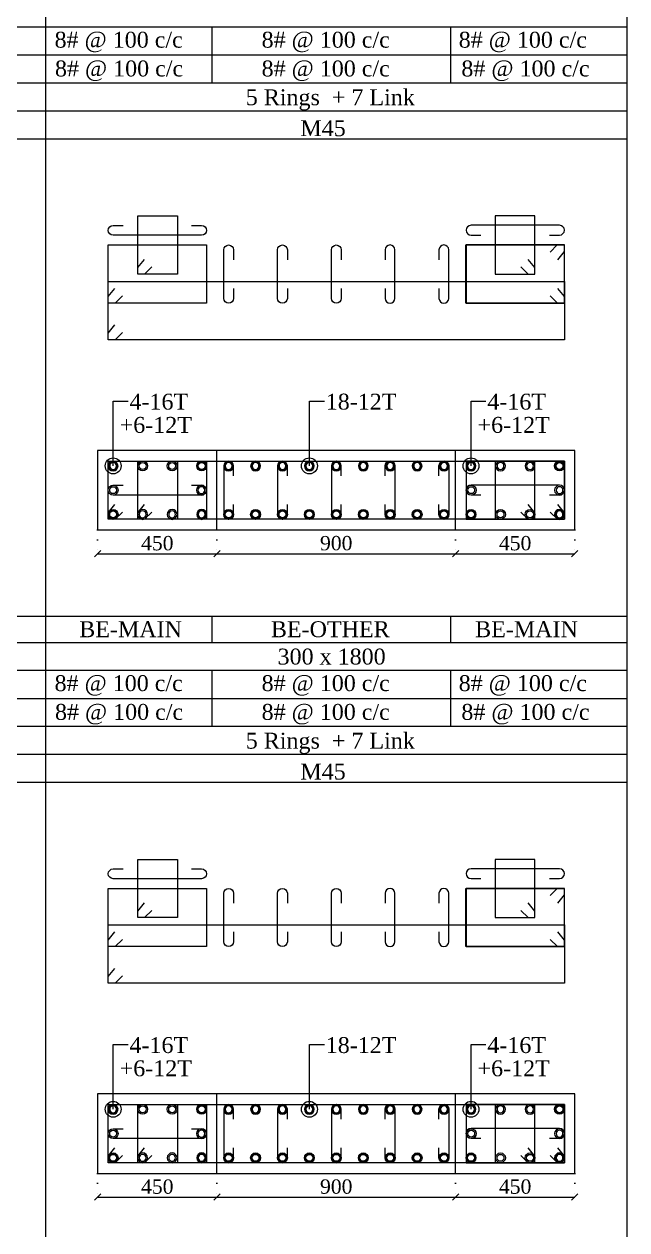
# Model space of a CAD drawing. Header units: millimetres. Extents: x 303 to 27724, y 300 to 68956.
# Drawn here: x 25450 to 27724, y 25990 to 30540 of the extents above; entities that cross this region are included whole.
import ezdxf

# ---------------------------------------------------------------- set-up
doc = ezdxf.new("R2010")
doc.units = ezdxf.units.MM
doc.linetypes.add('( Hidden )', pattern=[0.375, 0.25, -0.125])
doc.linetypes.add('DOT2', pattern=[0.125, 0, -0.125])
doc.layers.get('Defpoints').update_dxf_attribs({"lineweight": 0})
for name, color, linetype, lineweight in [('S-COL. STEEL DIA', 1, 'Continuous', 9), ('S-DIM FOOTING', 7, 'Continuous', 0), ('S-SECTION', 5, 'Continuous', 0), ('S-SECTION MARK', 7, 'Continuous', 0), ('S-SHEET', 7, 'Continuous', 0), ('S-STEEL', 1, 'Continuous', 9), ('S-STEEL-1', 1, 'Continuous', 0), ('S-STEEL-1 C.S.', 106, 'Continuous', 0), ('S-TEXT', 7, 'Continuous', 0)]:
    doc.layers.add(name, color=color, linetype=linetype, lineweight=lineweight)
doc.styles.add('AR', font='ARIALUNI.TTF', dxfattribs={"width": 0.8})
doc.styles.add('S-ROMANS', font='times.ttf')
doc.styles.add('TEXT', font='times.ttf')
doc.dimstyles.new('100', dxfattribs={"dimtxt": 180, "dimasz": 80, "dimexe": 0.18, "dimexo": 0.0625, "dimgap": 1, "dimtad": 1, "dimdec": 0, "dimzin": 0, "dimdsep": 46, "dimtxsty": 'AR', "dimblk": 'DOT', "dimcen": 0.09, "dimse1": 1, "dimse2": 1, "dimclrd": 50, "dimclrt": 256, "dimadec": 0, "dimazin": 0, "dimtfac": 1, "dimtdec": 0, "dimtix": 1, "dimtofl": 0, "dimtmove": 2, "dimatfit": 0, "dimfxl": 1, "dimtolj": 1, "dimtzin": 0, "dimlwd": -1, "dimarcsym": 0})
doc.dimstyles.new('SETU', dxfattribs={"dimtxt": 230, "dimasz": 0.2, "dimexe": 0.1, "dimexo": 0.1, "dimgap": 0.05, "dimtad": 1, "dimdec": 0, "dimzin": 0, "dimdsep": 46, "dimtxsty": 'TEXT', "dimblk": 'OBLIQUE', "dimcen": 0.09, "dimdle": 0.1, "dimclrd": 4, "dimclre": 256, "dimclrt": 256, "dimadec": 1, "dimazin": 0, "dimtfac": 1, "dimtdec": 0, "dimtix": 1, "dimtofl": 0, "dimtmove": 2, "dimatfit": 0, "dimfxl": 1, "dimtolj": 1, "dimtzin": 0, "dimlwd": -1, "dimlwe": -1, "dimarcsym": 1})

# ---------------------------------------------------------------- blocks, each defined once
blk = doc.blocks.new('*U4')
at = {"layer": 'S-COL. STEEL DIA'}
h = blk.add_hatch(color=256, dxfattribs=at)
h.dxf.hatch_style = 1
h.paths.add_polyline_path([(-18.5, 0, 1), (18.5, 0, 1)])
h.paths.add_polyline_path([(13, 0, -1), (-13, 0, -1)], flags=16)
at = {"layer": 'S-COL. STEEL DIA', "lineweight": 5}
for radius in [18.5, 13]:
    blk.add_circle((0, 0), radius, dxfattribs=at)
blk = doc.blocks.new('*U6')
at = {"layer": 'S-COL. STEEL DIA', "lineweight": 5}
for radius in [18.5, 13, 13]:
    blk.add_circle((0, 0), radius, dxfattribs=at)
blk = doc.blocks.new('_Oblique')
at = {"color": 0, "linetype": 'ByBlock', "lineweight": -2}
blk.add_line((-0.5, -0.5), (0.5, 0.5), dxfattribs=at)
blk = doc.blocks.new('*D2361')
at = {"layer": 'Defpoints', "color": 0}
for p in [(25727.7, 26203.1), (26177.7, 26203.1), (26177.7, 26113.3)]:
    blk.add_point(p, dxfattribs=at)
at = {"layer": 'S-DIM FOOTING', "linetype": 'DOT2', "ltscale": 300}
for p, q in [((25727.7, 26203), (25727.7, 26113.1)), ((26177.7, 26203), (26177.7, 26113.1))]:
    blk.add_line(p, q, dxfattribs=at)
at = {"layer": 'S-DIM FOOTING', "ltscale": 300}
blk.add_line((25727.6, 26113.3), (26177.8, 26113.3), dxfattribs=at)
at = {"layer": 'S-DIM FOOTING', "linetype": 'ByBlock', "xscale": 24, "yscale": 24, "zscale": 24, "rotation": 180}
blk.add_blockref('_Oblique', (25727.7, 26113.3), dxfattribs=at)
at = {"layer": 'S-DIM FOOTING', "linetype": 'ByBlock', "xscale": 24, "yscale": 24, "zscale": 24}
blk.add_blockref('_Oblique', (26177.7, 26113.3), dxfattribs=at)
at = {"layer": 'S-DIM FOOTING', "insert": (25952.7, 26152.7), "char_height": 54, "attachment_point": 5, "style": 'TEXT'}
blk.add_mtext('\\A1;450', dxfattribs=at)
blk = doc.blocks.new('*D2362')
at = {"layer": 'Defpoints', "color": 0}
for p in [(26177.7, 26203.1), (27077.7, 26203.1), (27077.7, 26113.3)]:
    blk.add_point(p, dxfattribs=at)
at = {"layer": 'S-DIM FOOTING', "linetype": 'DOT2', "ltscale": 300}
for p, q in [((26177.7, 26203), (26177.7, 26113.1)), ((27077.7, 26203), (27077.7, 26113.1))]:
    blk.add_line(p, q, dxfattribs=at)
at = {"layer": 'S-DIM FOOTING', "ltscale": 300}
blk.add_line((26177.6, 26113.3), (27077.8, 26113.3), dxfattribs=at)
at = {"layer": 'S-DIM FOOTING', "linetype": 'ByBlock', "xscale": 24, "yscale": 24, "zscale": 24, "rotation": 180}
blk.add_blockref('_Oblique', (26177.7, 26113.3), dxfattribs=at)
at = {"layer": 'S-DIM FOOTING', "linetype": 'ByBlock', "xscale": 24, "yscale": 24, "zscale": 24}
blk.add_blockref('_Oblique', (27077.7, 26113.3), dxfattribs=at)
at = {"layer": 'S-DIM FOOTING', "insert": (26627.7, 26152.8), "char_height": 54, "attachment_point": 5, "style": 'TEXT'}
blk.add_mtext('\\A1;900', dxfattribs=at)
blk = doc.blocks.new('*D2363')
at = {"layer": 'Defpoints', "color": 0}
for p in [(27077.7, 26203.1), (27527.7, 26203.1), (27527.7, 26113.3)]:
    blk.add_point(p, dxfattribs=at)
at = {"layer": 'S-DIM FOOTING', "linetype": 'DOT2', "ltscale": 300}
for p, q in [((27077.7, 26203), (27077.7, 26113.1)), ((27527.7, 26203), (27527.7, 26113.1))]:
    blk.add_line(p, q, dxfattribs=at)
at = {"layer": 'S-DIM FOOTING', "ltscale": 300}
blk.add_line((27077.6, 26113.3), (27527.8, 26113.3), dxfattribs=at)
at = {"layer": 'S-DIM FOOTING', "linetype": 'ByBlock', "xscale": 24, "yscale": 24, "zscale": 24, "rotation": 180}
blk.add_blockref('_Oblique', (27077.7, 26113.3), dxfattribs=at)
at = {"layer": 'S-DIM FOOTING', "linetype": 'ByBlock', "xscale": 24, "yscale": 24, "zscale": 24}
blk.add_blockref('_Oblique', (27527.7, 26113.3), dxfattribs=at)
at = {"layer": 'S-DIM FOOTING', "insert": (27302.7, 26152.7), "char_height": 54, "attachment_point": 5, "style": 'TEXT'}
blk.add_mtext('\\A1;450', dxfattribs=at)
blk = doc.blocks.new('_Dot')
at = {"linetype": 'ByBlock', "lineweight": -2}
blk.add_line((-0.5, 0), (-1, 0), dxfattribs=at)
at = {"linetype": 'ByBlock', "const_width": 0.5}
blk.add_lwpolyline([(-0.25, 0, 1), (0.25, 0, 1)], format="xyb", close=True, dxfattribs=at)
blk = doc.blocks.new('*D2364')
at = {"layer": 'Defpoints', "color": 0}
for p in [(25727.7, 28631.2), (26177.7, 28631.2), (26177.7, 28541.3)]:
    blk.add_point(p, dxfattribs=at)
at = {"layer": 'S-DIM FOOTING', "linetype": 'DOT2', "ltscale": 300}
for p, q in [((25727.7, 28631.1), (25727.7, 28541.2)), ((26177.7, 28631.1), (26177.7, 28541.2))]:
    blk.add_line(p, q, dxfattribs=at)
at = {"layer": 'S-DIM FOOTING', "ltscale": 300}
blk.add_line((25727.6, 28541.3), (26177.8, 28541.3), dxfattribs=at)
at = {"layer": 'S-DIM FOOTING', "linetype": 'ByBlock', "xscale": 24, "yscale": 24, "zscale": 24, "rotation": 180}
blk.add_blockref('_Oblique', (25727.7, 28541.3), dxfattribs=at)
at = {"layer": 'S-DIM FOOTING', "linetype": 'ByBlock', "xscale": 24, "yscale": 24, "zscale": 24}
blk.add_blockref('_Oblique', (26177.7, 28541.3), dxfattribs=at)
at = {"layer": 'S-DIM FOOTING', "insert": (25952.7, 28580.8), "char_height": 54, "attachment_point": 5, "style": 'TEXT'}
blk.add_mtext('\\A1;450', dxfattribs=at)
blk = doc.blocks.new('*D2365')
at = {"layer": 'Defpoints', "color": 0}
for p in [(26177.7, 28631.2), (27077.7, 28631.2), (27077.7, 28541.3)]:
    blk.add_point(p, dxfattribs=at)
at = {"layer": 'S-DIM FOOTING', "linetype": 'DOT2', "ltscale": 300}
for p, q in [((26177.7, 28631.1), (26177.7, 28541.2)), ((27077.7, 28631.1), (27077.7, 28541.2))]:
    blk.add_line(p, q, dxfattribs=at)
at = {"layer": 'S-DIM FOOTING', "ltscale": 300}
blk.add_line((26177.6, 28541.3), (27077.8, 28541.3), dxfattribs=at)
at = {"layer": 'S-DIM FOOTING', "linetype": 'ByBlock', "xscale": 24, "yscale": 24, "zscale": 24, "rotation": 180}
blk.add_blockref('_Oblique', (26177.7, 28541.3), dxfattribs=at)
at = {"layer": 'S-DIM FOOTING', "linetype": 'ByBlock', "xscale": 24, "yscale": 24, "zscale": 24}
blk.add_blockref('_Oblique', (27077.7, 28541.3), dxfattribs=at)
at = {"layer": 'S-DIM FOOTING', "insert": (26627.7, 28580.9), "char_height": 54, "attachment_point": 5, "style": 'TEXT'}
blk.add_mtext('\\A1;900', dxfattribs=at)
blk = doc.blocks.new('*D2366')
at = {"layer": 'Defpoints', "color": 0}
for p in [(27077.7, 28631.2), (27527.7, 28631.2), (27527.7, 28541.3)]:
    blk.add_point(p, dxfattribs=at)
at = {"layer": 'S-DIM FOOTING', "linetype": 'DOT2', "ltscale": 300}
for p, q in [((27077.7, 28631.1), (27077.7, 28541.2)), ((27527.7, 28631.1), (27527.7, 28541.2))]:
    blk.add_line(p, q, dxfattribs=at)
at = {"layer": 'S-DIM FOOTING', "ltscale": 300}
blk.add_line((27077.6, 28541.3), (27527.8, 28541.3), dxfattribs=at)
at = {"layer": 'S-DIM FOOTING', "linetype": 'ByBlock', "xscale": 24, "yscale": 24, "zscale": 24, "rotation": 180}
blk.add_blockref('_Oblique', (27077.7, 28541.3), dxfattribs=at)
at = {"layer": 'S-DIM FOOTING', "linetype": 'ByBlock', "xscale": 24, "yscale": 24, "zscale": 24}
blk.add_blockref('_Oblique', (27527.7, 28541.3), dxfattribs=at)
at = {"layer": 'S-DIM FOOTING', "insert": (27302.7, 28580.8), "char_height": 54, "attachment_point": 5, "style": 'TEXT'}
blk.add_mtext('\\A1;450', dxfattribs=at)

msp = doc.modelspace()

# ---------------------------------------------------------------- linework, layer by layer
at = {"layer": 'S-SECTION'}
for points, elevation in [([(27527.7, 28631.2), (27527.7, 28931.2), (25727.7, 28931.2), (25727.7, 28631.2)], 8.4), ([(27527.7, 26203.1), (27527.7, 26503.1), (25727.7, 26503.1), (25727.7, 26203.1)], 2)]:
    msp.add_lwpolyline(points, close=True, dxfattribs=dict(at, elevation=elevation))
at = {"layer": 'S-SHEET'}
for p, q in [((25530.5, 68956, 4.6), (25530.5, 299.8, 5.1)), ((27724.1, 68956, 5.4), (27724.1, 299.8, 6)), ((303, 30529.5, -0.7), (27724.1, 30529.5, -0.7)), ((303, 30529.5, -0.7), (27724.1, 30529.5, -0.7)), ((26158.2, 30529.5, -0.6), (26158.2, 30318.2, -0.6)), ((27058.2, 30529.5, -0.6), (27058.2, 30318.2, -0.6)), ((303, 30423.7, -0.7), (27724.1, 30423.7, -0.7)), ((303, 30318.2, -0.7), (27724.1, 30318.2, -0.7)), ((303, 30212.7, -0.7), (27724.1, 30212.7, -0.7)), ((303, 28306.2, 7.4), (27724.1, 28306.2, 7.4)), ((26158.2, 28306.2, -0.6), (26158.2, 28206.7, -0.6)), ((27058.2, 28306.2, -0.6), (27058.2, 28206.7, -0.6)), ((303, 28206.7, -0.6), (27724.1, 28206.7, -0.6)), ((303, 28101.4, -0.6), (27724.1, 28101.4, -0.6)), ((303, 28101.4, -0.6), (27724.1, 28101.4, -0.6)), ((26158.2, 28101.4, -0.6), (26158.2, 27890.1, -0.6)), ((27058.2, 28101.4, -0.6), (27058.2, 27890.1, -0.6)), ((303, 27995.6, -0.6), (27724.1, 27995.6, -0.6)), ((303, 27890.1, -0.6), (27724.1, 27890.1, -0.6)), ((303, 27784.6, -0.6), (27724.1, 27784.6, -0.6))]:
    msp.add_line(p, q, dxfattribs=at)
at = {"layer": 'S-SHEET', "color": 0}
for p, q in [((303, 30107.2, -0.7), (27724.1, 30107.2, -0.7)), ((303, 27679.1, -0.6), (27724.1, 27679.1, -0.6))]:
    msp.add_line(p, q, dxfattribs=at)
at = {"layer": 'S-STEEL', "color": 3}
for points, elevation in [([(26082.3, 29779.8), (26120, 29779.8, -1), (26120, 29742.9), (25786.1, 29742.9, -1), (25786.1, 29779.8), (25823.4, 29779.8)], 8.4), ([(27432.3, 29743.8), (27470, 29743.8, 1), (27470, 29780.7), (27136.1, 29780.7, 1), (27136.1, 29743.8), (27173.4, 29743.8)], 8.4), ([(26240.1, 29542.8), (26240.1, 29505, -1), (26203.2, 29505), (26203.2, 29688.1, -1), (26240.1, 29688.1), (26240.1, 29650.9)], 8.4), ([(26443.3, 29542.8), (26443.3, 29505, -1), (26406.4, 29505), (26406.4, 29688.1, -1), (26443.3, 29688.1), (26443.3, 29650.9)], 8.4), ([(26646.5, 29542.8), (26646.5, 29505, -1), (26609.6, 29505), (26609.6, 29688.1, -1), (26646.5, 29688.1), (26646.5, 29650.9)], 8.4), ([(26812.1, 29542.8), (26812.1, 29505, 1), (26849, 29505), (26849, 29688.1, 1), (26812.1, 29688.1), (26812.1, 29650.9)], 8.4), ([(27015.3, 29542.8), (27015.3, 29505, 1), (27052.2, 29505), (27052.2, 29688.1, 1), (27015.3, 29688.1), (27015.3, 29650.9)], 8.4), ([(26240.1, 28835), (26240.1, 28872.7, 1), (26203.2, 28872.7), (26203.2, 28689.6, 1), (26240.1, 28689.6), (26240.1, 28726.9)], 8.4), ([(26443.3, 28835), (26443.3, 28872.7, 1), (26406.4, 28872.7), (26406.4, 28689.6, 1), (26443.3, 28689.6), (26443.3, 28726.9)], 8.4), ([(26646.5, 28835), (26646.5, 28872.7, 1), (26609.6, 28872.7), (26609.6, 28689.6, 1), (26646.5, 28689.6), (26646.5, 28726.9)], 8.4), ([(26812.1, 28835), (26812.1, 28872.7, -1), (26849, 28872.7), (26849, 28689.6, -1), (26812.1, 28689.6), (26812.1, 28726.9)], 8.4), ([(27015.3, 28835), (27015.3, 28872.7, -1), (27052.2, 28872.7), (27052.2, 28689.6, -1), (27015.3, 28689.6), (27015.3, 28726.9)], 8.4), ([(26082.3, 28799.6), (26120, 28799.6, -1), (26120, 28762.7), (25786.1, 28762.7, -1), (25786.1, 28799.6), (25823.4, 28799.6)], 8.4), ([(27432.3, 28763.6), (27470, 28763.6, 1), (27470, 28800.5), (27136.1, 28800.5, 1), (27136.1, 28763.6), (27173.4, 28763.6)], 8.4), ([(26082.3, 27351.8), (26120, 27351.8, -1), (26120, 27314.9), (25786.1, 27314.9, -1), (25786.1, 27351.8), (25823.4, 27351.8)], 2), ([(27432.3, 27315.7), (27470, 27315.7, 1), (27470, 27352.6), (27136.1, 27352.6, 1), (27136.1, 27315.7), (27173.4, 27315.7)], 2), ([(26240.1, 27114.7), (26240.1, 27077, -1), (26203.2, 27077), (26203.2, 27260.1, -1), (26240.1, 27260.1), (26240.1, 27222.9)], 2), ([(26443.3, 27114.7), (26443.3, 27077, -1), (26406.4, 27077), (26406.4, 27260.1, -1), (26443.3, 27260.1), (26443.3, 27222.9)], 2), ([(26646.5, 27114.7), (26646.5, 27077, -1), (26609.6, 27077), (26609.6, 27260.1, -1), (26646.5, 27260.1), (26646.5, 27222.9)], 2), ([(26812.1, 27114.7), (26812.1, 27077, 1), (26849, 27077), (26849, 27260.1, 1), (26812.1, 27260.1), (26812.1, 27222.9)], 2), ([(27015.3, 27114.7), (27015.3, 27077, 1), (27052.2, 27077), (27052.2, 27260.1, 1), (27015.3, 27260.1), (27015.3, 27222.9)], 2), ([(26240.1, 26407), (26240.1, 26444.7, 1), (26203.2, 26444.7), (26203.2, 26261.6, 1), (26240.1, 26261.6), (26240.1, 26298.8)], 2), ([(26443.3, 26407), (26443.3, 26444.7, 1), (26406.4, 26444.7), (26406.4, 26261.6, 1), (26443.3, 26261.6), (26443.3, 26298.8)], 2), ([(26646.5, 26407), (26646.5, 26444.7, 1), (26609.6, 26444.7), (26609.6, 26261.6, 1), (26646.5, 26261.6), (26646.5, 26298.8)], 2), ([(26812.1, 26407), (26812.1, 26444.7, -1), (26849, 26444.7), (26849, 26261.6, -1), (26812.1, 26261.6), (26812.1, 26298.8)], 2), ([(27015.3, 26407), (27015.3, 26444.7, -1), (27052.2, 26444.7), (27052.2, 26261.6, -1), (27015.3, 26261.6), (27015.3, 26298.8)], 2), ([(26082.3, 26371.6), (26120, 26371.6, -1), (26120, 26334.7), (25786.1, 26334.7, -1), (25786.1, 26371.6), (25823.4, 26371.6)], 2), ([(27432.3, 26335.5), (27470, 26335.5, 1), (27470, 26372.4), (27136.1, 26372.4, 1), (27136.1, 26335.5), (27173.4, 26335.5)], 2)]:
    msp.add_lwpolyline(points, format="xyb", dxfattribs=dict(at, elevation=elevation))
at = {"layer": 'S-STEEL', "color": 1}
for points, elevation in [([(27434.2, 29679.3), (27461.7, 29706.7), (27487.7, 29706.7), (27487.7, 29486.7), (27116.9, 29486.7), (27116.9, 29706.7), (27487.7, 29706.7), (27487.7, 29681.6), (27462.5, 29650.8)], 8.4), ([(25821.2, 29375.9), (25793.7, 29348.6), (25767.7, 29348.6), (25767.7, 29568.6), (27488.5, 29568.6), (27488.5, 29348.6), (25767.7, 29348.6), (25767.7, 29373.6), (25792.9, 29404.5)], 8.4), ([(25821.2, 28698.5), (25793.7, 28671.2), (25767.7, 28671.2), (25767.7, 28891.2), (27488.5, 28891.2), (27488.5, 28671.2), (25767.7, 28671.2), (25767.7, 28696.2), (25792.9, 28727.1)], 8.4), ([(27434.2, 27251.3), (27461.7, 27278.6), (27487.7, 27278.6), (27487.7, 27058.6), (27116.9, 27058.6), (27116.9, 27278.6), (27487.7, 27278.6), (27487.7, 27253.6), (27462.5, 27222.7)], 2), ([(25821.2, 26947.8), (25793.7, 26920.5), (25767.7, 26920.5), (25767.7, 27140.5), (27488.5, 27140.5), (27488.5, 26920.5), (25767.7, 26920.5), (25767.7, 26945.6), (25792.9, 26976.4)], 2), ([(25821.2, 26270.4), (25793.7, 26243.1), (25767.7, 26243.1), (25767.7, 26463.1), (27488.5, 26463.1), (27488.5, 26243.1), (25767.7, 26243.1), (25767.7, 26268.1), (25792.9, 26299)], 2)]:
    msp.add_lwpolyline(points, dxfattribs=dict(at, elevation=elevation))
at = {"layer": 'S-STEEL-1', "color": 41}
for points, elevation in [([(25932.5, 29623.4), (25905, 29596.1), (25879, 29596.1), (25879, 29816.1), (26028.4, 29816.1), (26028.4, 29596.1), (25879, 29596.1), (25879, 29621.1), (25904.2, 29651.9)], 8.4), ([(27323.7, 29623.4), (27351.2, 29596.1), (27377.2, 29596.1), (27377.2, 29816.1), (27227.8, 29816.1), (27227.8, 29596.1), (27377.2, 29596.1), (27377.2, 29621.1), (27352, 29651.9)], 8.4), ([(25932.5, 28698.5), (25905, 28671.2), (25879, 28671.2), (25879, 28891.2), (26028.4, 28891.2), (26028.4, 28671.2), (25879, 28671.2), (25879, 28696.2), (25904.2, 28727.1)], 8.4), ([(27323.7, 28698.5), (27351.2, 28671.2), (27377.2, 28671.2), (27377.2, 28891.2), (27227.8, 28891.2), (27227.8, 28671.2), (27377.2, 28671.2), (27377.2, 28696.2), (27352, 28727.1)], 8.4), ([(25932.5, 27195.3), (25905, 27168), (25879, 27168), (25879, 27388), (26028.4, 27388), (26028.4, 27168), (25879, 27168), (25879, 27193), (25904.2, 27223.9)], 2), ([(27323.7, 27195.3), (27351.2, 27168), (27377.2, 27168), (27377.2, 27388), (27227.8, 27388), (27227.8, 27168), (27377.2, 27168), (27377.2, 27193), (27352, 27223.9)], 2), ([(25932.5, 26270.4), (25905, 26243.1), (25879, 26243.1), (25879, 26463.1), (26028.4, 26463.1), (26028.4, 26243.1), (25879, 26243.1), (25879, 26268.1), (25904.2, 26299)], 2), ([(27323.7, 26270.4), (27351.2, 26243.1), (27377.2, 26243.1), (27377.2, 26463.1), (27227.8, 26463.1), (27227.8, 26243.1), (27377.2, 26243.1), (27377.2, 26268.1), (27352, 26299)], 2)]:
    msp.add_lwpolyline(points, dxfattribs=dict(at, elevation=elevation))
at = {"layer": 'S-STEEL-1', "color": 6}
for points, elevation in [([(25821.2, 29514), (25793.7, 29486.7), (25767.7, 29486.7), (25767.7, 29706.7), (26138.5, 29706.7), (26138.5, 29486.7), (25767.7, 29486.7), (25767.7, 29511.7), (25792.9, 29542.6)], 8.4), ([(27434.9, 29514), (27462.5, 29486.7), (27488.5, 29486.7), (27488.5, 29706.7), (27117.7, 29706.7), (27117.7, 29486.7), (27488.5, 29486.7), (27488.5, 29511.7), (27463.3, 29542.6)], 8.4), ([(25821.2, 28698.5), (25793.7, 28671.2), (25767.7, 28671.2), (25767.7, 28891.2), (26138.5, 28891.2), (26138.5, 28671.2), (25767.7, 28671.2), (25767.7, 28696.2), (25792.9, 28727.1)], 8.4), ([(27434.9, 28698.5), (27462.5, 28671.2), (27488.5, 28671.2), (27488.5, 28891.2), (27117.7, 28891.2), (27117.7, 28671.2), (27488.5, 28671.2), (27488.5, 28696.2), (27463.3, 28727.1)], 8.4), ([(25821.2, 27085.9), (25793.7, 27058.6), (25767.7, 27058.6), (25767.7, 27278.6), (26138.5, 27278.6), (26138.5, 27058.6), (25767.7, 27058.6), (25767.7, 27083.6), (25792.9, 27114.5)], 2), ([(27434.9, 27085.9), (27462.5, 27058.6), (27488.5, 27058.6), (27488.5, 27278.6), (27117.7, 27278.6), (27117.7, 27058.6), (27488.5, 27058.6), (27488.5, 27083.6), (27463.3, 27114.5)], 2), ([(25821.2, 26270.4), (25793.7, 26243.1), (25767.7, 26243.1), (25767.7, 26463.1), (26138.5, 26463.1), (26138.5, 26243.1), (25767.7, 26243.1), (25767.7, 26268.1), (25792.9, 26299)], 2), ([(27434.9, 26270.4), (27462.5, 26243.1), (27488.5, 26243.1), (27488.5, 26463.1), (27117.7, 26463.1), (27117.7, 26243.1), (27488.5, 26243.1), (27488.5, 26268.1), (27463.3, 26299)], 2)]:
    msp.add_lwpolyline(points, dxfattribs=dict(at, elevation=elevation))
at = {"layer": 'S-STEEL-1 C.S.', "color": 8, "linetype": '( Hidden )'}
for p, q in [((26177.7, 28631.2, 8.4), (26177.7, 28931.2, 8.4)), ((27077.7, 28631.2, 8.4), (27077.7, 28931.2, 8.4)), ((26177.7, 26203.1, 2), (26177.7, 26503.1, 2)), ((27077.7, 26203.1, 2), (27077.7, 26503.1, 2))]:
    msp.add_line(p, q, dxfattribs=at)

# ---------------------------------------------------------------- block references
at = {"layer": 'S-COL. STEEL DIA', "xscale": -1, "rotation": 180}
for name, p in [('*U4', (25786.1, 28872.7, 8.4)), ('*U4', (26221.6, 28872.7, 8.4)), ('*U4', (26323.3, 28872.7, 8.4)), ('*U4', (26424.9, 28872.7, 8.4)), ('*U4', (26526.5, 28872.7, 8.4)), ('*U4', (26628.1, 28872.7, 8.4)), ('*U4', (26729.7, 28872.7, 8.4)), ('*U4', (26831.3, 28872.7, 8.4)), ('*U4', (26932.9, 28872.7, 8.4)), ('*U4', (27034.5, 28872.7, 8.4)), ('*U4', (27136.1, 28872.7, 8.4)), ('*U6', (27247.4, 28872.7, 8.4)), ('*U6', (27358.7, 28872.7, 8.4)), ('*U4', (25786.1, 26444.7, 2)), ('*U4', (26221.6, 26444.7, 2)), ('*U4', (26323.3, 26444.7, 2)), ('*U4', (26424.9, 26444.7, 2)), ('*U4', (26526.5, 26444.7, 2)), ('*U4', (26628.1, 26444.7, 2)), ('*U4', (26729.7, 26444.7, 2)), ('*U4', (26831.3, 26444.7, 2)), ('*U4', (26932.9, 26444.7, 2)), ('*U4', (27034.5, 26444.7, 2)), ('*U4', (27136.1, 26444.7, 2)), ('*U6', (27247.4, 26444.7, 2)), ('*U6', (27358.7, 26444.7, 2))]:
    msp.add_blockref(name, p, dxfattribs=at)
at = {"layer": 'S-COL. STEEL DIA', "rotation": 180}
for name, p in [('*U6', (25897.4, 28872.7, 8.4)), ('*U6', (26008.7, 28872.7, 8.4)), ('*U4', (26120, 28872.7, 8.4)), ('*U4', (27470, 28872.7, 8.4)), ('*U6', (25897.4, 26444.7, 2)), ('*U6', (26008.7, 26444.7, 2)), ('*U4', (26120, 26444.7, 2)), ('*U4', (27470, 26444.7, 2))]:
    msp.add_blockref(name, p, dxfattribs=at)
at = {"layer": 'S-COL. STEEL DIA'}
for name, p in [('*U6', (25786.1, 28781.2, 8.4)), ('*U6', (27136.9, 28781.2, 8.4)), ('*U4', (25786.1, 28689.6, 8.4)), ('*U4', (26221.6, 28689.6, 8.4)), ('*U4', (26323.3, 28689.6, 8.4)), ('*U4', (26424.9, 28689.6, 8.4)), ('*U4', (26526.5, 28689.6, 8.4)), ('*U4', (26628.1, 28689.6, 8.4)), ('*U4', (26729.7, 28689.6, 8.4)), ('*U4', (26831.3, 28689.6, 8.4)), ('*U4', (26932.9, 28689.6, 8.4)), ('*U4', (27034.5, 28689.6, 8.4)), ('*U4', (27136.1, 28689.6, 8.4)), ('*U6', (27247.4, 28689.6, 8.4)), ('*U6', (27358.7, 28689.6, 8.4)), ('*U6', (25786.1, 26353.1, 2)), ('*U6', (27136.9, 26353.1, 2)), ('*U4', (25786.1, 26261.6, 2)), ('*U4', (26221.6, 26261.6, 2)), ('*U4', (26323.3, 26261.6, 2)), ('*U4', (26424.9, 26261.6, 2)), ('*U4', (26526.5, 26261.6, 2)), ('*U4', (26628.1, 26261.6, 2)), ('*U4', (26729.7, 26261.6, 2)), ('*U4', (26831.3, 26261.6, 2)), ('*U4', (26932.9, 26261.6, 2)), ('*U4', (27034.5, 26261.6, 2)), ('*U4', (27136.1, 26261.6, 2)), ('*U6', (27247.4, 26261.6, 2)), ('*U6', (27358.7, 26261.6, 2))]:
    msp.add_blockref(name, p, dxfattribs=at)
at = {"layer": 'S-COL. STEEL DIA', "xscale": -1}
for name, p in [('*U6', (26119.2, 28781.2, 8.4)), ('*U6', (27470, 28781.2, 8.4)), ('*U6', (25897.4, 28689.6, 8.4)), ('*U6', (26008.7, 28689.6, 8.4)), ('*U4', (26120, 28689.6, 8.4)), ('*U4', (27470, 28689.6, 8.4)), ('*U6', (26119.2, 26353.1, 2)), ('*U6', (27470, 26353.1, 2)), ('*U6', (25897.4, 26261.6, 2)), ('*U6', (26008.7, 26261.6, 2)), ('*U4', (26120, 26261.6, 2)), ('*U4', (27470, 26261.6, 2))]:
    msp.add_blockref(name, p, dxfattribs=at)

# ---------------------------------------------------------------- texts
at = {"layer": 'S-TEXT', "style": 'S-ROMANS'}
for s, p in [('8# @ 100 c/c', (25565.2, 30451, -0.7)), ('8# @ 100 c/c', (26346.2, 30451, -0.7)), ('8# @ 100 c/c', (27089.7, 30451, -0.7)), ('8# @ 100 c/c', (25566.7, 30342.4, -0.7)), ('8# @ 100 c/c', (26346.2, 30342.4, -0.7)), ('8# @ 100 c/c', (27099.7, 30342.4, -0.7)), ('5 Rings  + 7 Link', (26286.5, 30233.9, -0.7)), ('M45', (26492.3, 30117.1, -0.7)), ('BE-MAIN ', (25658.2, 28226.4, -0.6)), ('BE-OTHER', (26381.2, 28226.4, -0.6)), ('BE-MAIN ', (27151.7, 28226.4, -0.6)), ('300 x 1800', (26406.4, 28123.2, -0.6)), ('8# @ 100 c/c', (25565.2, 28022.9, -0.6)), ('8# @ 100 c/c', (26346.2, 28022.9, -0.6)), ('8# @ 100 c/c', (27089.7, 28022.9, -0.6)), ('8# @ 100 c/c', (25566.7, 27914.3, -0.6)), ('8# @ 100 c/c', (26346.2, 27914.3, -0.6)), ('8# @ 100 c/c', (27099.7, 27914.3, -0.6)), ('5 Rings  + 7 Link', (26286.5, 27805.8, -0.6)), ('M45', (26492.3, 27689.1, -0.6))]:
    msp.add_text(s, height=60, dxfattribs=at).set_placement(p)
at = {"layer": 'S-TEXT', "color": 7, "style": 'TEXT'}
for s, p in [('4-16T', (25847.7, 29085.2, 8.4)), ('18-12T', (26588.1, 29085.2, 8.4)), ('4-16T', (27197.7, 29085.2, 8.4)), ('+6-12T', (25810.8, 28997.5, 8.4)), ('+6-12T', (27160.8, 28997.5, 8.4)), ('4-16T', (25847.7, 26657.2, 2)), ('18-12T', (26588.1, 26657.2, 2)), ('4-16T', (27197.7, 26657.2, 2)), ('+6-12T', (25810.8, 26569.5, 2)), ('+6-12T', (27160.8, 26569.5, 2))]:
    msp.add_text(s, height=60, dxfattribs=at).set_placement(p)

# ---------------------------------------------------------------- dimensions: what is measured, and where the dimension line sits
at = {"layer": 'S-DIM FOOTING', "ltscale": 300}
for base, p1, p2, picture, middle in [((26177.7, 28541.3, 8), (25727.7, 28631.2, 8.4), (26177.7, 28631.2, 8.4), '*D2364', (25952.7, 28580.8, 8)), ((27077.7, 28541.3, 8), (26177.7, 28631.2, 8.4), (27077.7, 28631.2, 8.4), '*D2365', (26627.7, 28580.9, 8)), ((27527.7, 28541.3, 8), (27077.7, 28631.2, 8.4), (27527.7, 28631.2, 8.4), '*D2366', (27302.7, 28580.8, 8)), ((26177.7, 26113.3, 1.7), (25727.7, 26203.1, 2), (26177.7, 26203.1, 2), '*D2361', (25952.7, 26152.7, 1.7)), ((27077.7, 26113.3, 1.7), (26177.7, 26203.1, 2), (27077.7, 26203.1, 2), '*D2362', (26627.7, 26152.8, 1.7)), ((27527.7, 26113.3, 1.7), (27077.7, 26203.1, 2), (27527.7, 26203.1, 2), '*D2363', (27302.7, 26152.7, 1.7))]:
    dim = msp.add_linear_dim(base=base, p1=p1, p2=p2, angle=180, dimstyle='SETU', override={"dimscale": 1.2, "dimtxt": 45, "dimasz": 20, "dimgap": 10, "dimblk1": 'Oblique', "dimblk2": 'Oblique', "dimsah": 1, "dimclrd": 256, "dimarcsym": 1}, dxfattribs=at)
    dim.commit()
    dim.dimension.update_dxf_attribs({"geometry": picture, "text_midpoint": middle})

# ---------------------------------------------------------------- leaders
at = {"layer": 'S-SECTION MARK'}
for points in [[(25786.1, 28872.7, 8.4), (25786.1, 29117, 8.4), (25842.6, 29117, 8.4)], [(26526.5, 28872.7, 8.4), (26526.5, 29117, 8.4), (26582.9, 29117, 8.4)], [(27136.1, 28872.7, 8.4), (27136.1, 29117, 8.4), (27192.6, 29117, 8.4)], [(25786.1, 26444.7, 2), (25786.1, 26688.9, 2), (25842.6, 26688.9, 2)], [(26526.5, 26444.7, 2), (26526.5, 26688.9, 2), (26582.9, 26688.9, 2)], [(27136.1, 26444.7, 2), (27136.1, 26688.9, 2), (27192.6, 26688.9, 2)]]:
    msp.add_leader(points, dimstyle='100', override={"dimasz": 60, "dimtad": 0, "dimclrd": 256, "dimldrblk": 'DotBlank', "dimfxl": 50, "dimfxlon": 1, "dimarcsym": 1}, dxfattribs=at)

doc.saveas('drawing.dxf')
